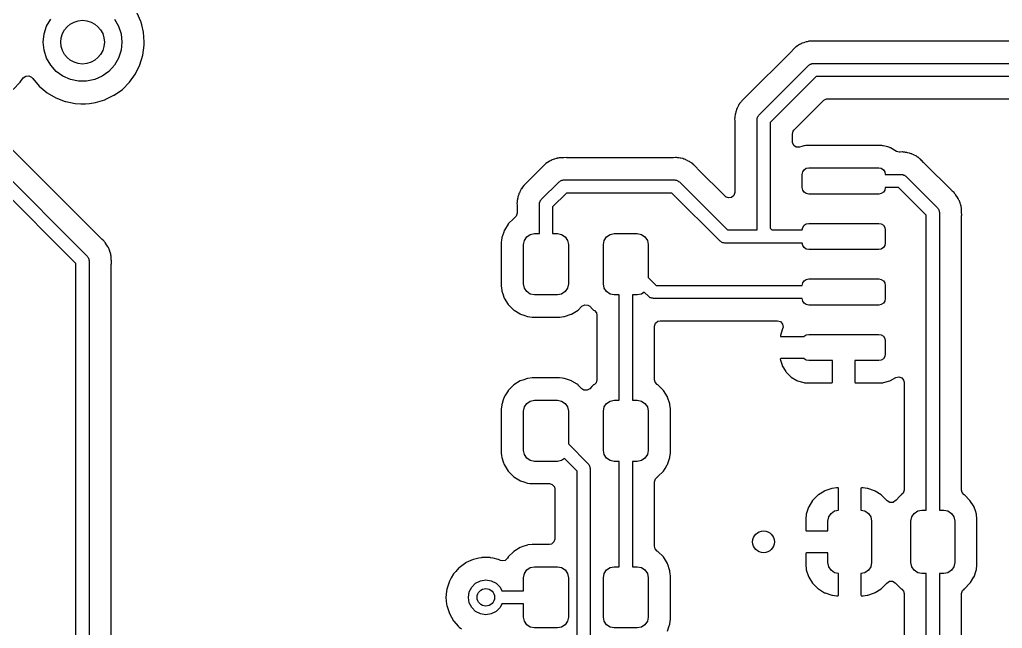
# Model space of a CAD drawing. Extents: x 41 to 172, y -227 to -42.
# Drawn here: x 107.07 to 129.54, y -70.56 to -56.64 of the extents above; entities that cross this region are included whole.
import ezdxf

# ---------------------------------------------------------------- set-up
doc = ezdxf.new("R2010")
doc.units = 0
doc.layers.add('BLACK', color=7, linetype='CONTINUOUS')

msp = doc.modelspace()

# ---------------------------------------------------------------- linework, layer by layer
at = {"layer": 'BLACK', "linetype": 'CONTINUOUS'}
for p, q in [((107.683, -56.7839), (107.777, -56.621)), ((109.233, -56.621), (109.327, -56.7839)), ((109.836, -56.679), (109.753, -56.4869)), ((107.625, -56.9629), (107.683, -56.7839)), ((109.327, -56.7839), (109.385, -56.9629)), ((109.843, -56.6945), (109.836, -56.679)), ((109.844, -56.6995), (109.843, -56.6945)), ((109.859, -56.7578), (109.844, -56.6995)), ((109.844, -56.6995), (109.844, -56.6995)), ((109.899, -56.9192), (109.859, -56.7578)), ((107.605, -57.15), (107.625, -56.9629)), ((109.385, -56.9629), (109.405, -57.15)), ((109.9, -56.9243), (109.899, -56.9192)), ((109.909, -57.0306), (109.9, -56.9243)), ((109.9, -56.9243), (109.9, -56.9243)), ((109.918, -57.15), (109.909, -57.0306)), ((107.625, -57.3371), (107.605, -57.15)), ((109.405, -57.15), (109.385, -57.3371)), ((109.886, -57.4487), (109.917, -57.219)), ((109.917, -57.208), (109.918, -57.1534)), ((109.917, -57.219), (109.917, -57.208)), ((109.918, -57.1534), (109.918, -57.15)), ((109.918, -57.1534), (109.918, -57.1534)), ((124.768, -57.3012), (124.738, -57.3368)), ((124.785, -57.2886), (124.768, -57.3012)), ((124.8, -57.2757), (124.785, -57.2886)), ((124.815, -57.2605), (124.8, -57.2757)), ((124.822, -57.2565), (124.815, -57.2605)), ((124.855, -57.237), (124.822, -57.2565)), ((124.822, -57.2565), (124.822, -57.2565)), ((124.865, -57.2305), (124.855, -57.237)), ((124.879, -57.2205), (124.865, -57.2305)), ((124.902, -57.2034), (124.879, -57.2205)), ((124.922, -57.1955), (124.902, -57.2034)), ((124.94, -57.1868), (124.922, -57.1955)), ((124.958, -57.1759), (124.94, -57.1868)), ((125.003, -57.163), (124.958, -57.1759)), ((125.014, -57.1591), (125.003, -57.163)), ((125.05, -57.145), (125.014, -57.1591)), ((125.057, -57.1421), (125.05, -57.145)), ((125.05, -57.145), (125.05, -57.145)), ((125.065, -57.1411), (125.057, -57.1421)), ((125.071, -57.1403), (125.065, -57.1411)), ((125.065, -57.1411), (125.065, -57.1411)), ((125.078, -57.1394), (125.071, -57.1403)), ((125.098, -57.1354), (125.078, -57.1394)), ((125.118, -57.1294), (125.098, -57.1354)), ((125.164, -57.128), (125.118, -57.1294)), ((125.176, -57.1271), (125.164, -57.128)), ((125.181, -57.1265), (125.176, -57.1271)), ((125.21, -57.1265), (125.181, -57.1265)), ((125.214, -57.1264), (125.21, -57.1265)), ((125.229, -57.1259), (125.214, -57.1264)), ((125.284, -57.1242), (125.229, -57.1259)), ((125.292, -57.1259), (125.284, -57.1242)), ((125.304, -57.1265), (125.292, -57.1259)), ((125.292, -57.1259), (125.292, -57.1259)), ((147.645, -57.1265), (125.304, -57.1265)), ((107.683, -57.5161), (107.625, -57.3371)), ((107.777, -57.679), (107.683, -57.5161)), ((109.327, -57.5161), (109.233, -57.679)), ((109.385, -57.3371), (109.327, -57.5161)), ((109.819, -57.6703), (109.886, -57.4487)), ((124.73, -57.3455), (123.671, -58.4043)), ((124.738, -57.3368), (124.73, -57.3455)), ((107.903, -57.8188), (107.777, -57.679)), ((109.233, -57.679), (109.107, -57.8188)), ((109.716, -57.8779), (109.819, -57.6703)), ((123.973, -58.8219), (125.116, -57.6789)), ((125.116, -57.6789), (125.133, -57.6691)), ((125.133, -57.6691), (125.147, -57.6551)), ((125.147, -57.6551), (125.166, -57.65)), ((125.166, -57.65), (125.183, -57.6401)), ((125.183, -57.6401), (125.203, -57.6401)), ((125.203, -57.6401), (125.222, -57.635)), ((125.222, -57.635), (147.828, -57.635)), ((104.405, -57.8379), (108.611, -62.0439)), ((107.081, -58.066), (107.15, -57.9699)), ((107.15, -57.9699), (107.206, -57.9262)), ((107.206, -57.9262), (107.277, -57.9198)), ((107.277, -57.9198), (107.34, -57.9526)), ((107.34, -57.9526), (107.36, -57.9776)), ((107.36, -57.9776), (107.362, -57.9803)), ((108.055, -57.9294), (107.903, -57.8188)), ((108.227, -58.006), (108.055, -57.9294)), ((108.955, -57.9294), (108.783, -58.006)), ((109.107, -57.8188), (108.955, -57.9294)), ((109.581, -58.066), (109.716, -57.8779)), ((125.284, -57.935), (124.229, -58.9901)), ((147.766, -57.935), (125.284, -57.935)), ((108.355, -62.2121), (104.193, -58.05)), ((106.917, -58.2295), (107.081, -58.066)), ((107.362, -57.9803), (107.362, -57.9803)), ((107.362, -57.9803), (107.365, -57.9847)), ((107.365, -57.9847), (107.516, -58.1598)), ((107.516, -58.1598), (107.694, -58.3077)), ((108.411, -58.0451), (108.227, -58.006)), ((108.599, -58.0451), (108.411, -58.0451)), ((108.783, -58.006), (108.599, -58.0451)), ((109.417, -58.2295), (109.581, -58.066)), ((107.694, -58.3077), (107.894, -58.4246)), ((107.894, -58.4246), (108.111, -58.5072)), ((109.025, -58.4636), (109.224, -58.3663)), ((109.224, -58.3663), (109.229, -58.364)), ((109.224, -58.3663), (109.224, -58.3663)), ((109.229, -58.364), (109.417, -58.2295)), ((123.65, -58.4224), (123.607, -58.4683)), ((123.656, -58.4166), (123.65, -58.4224)), ((123.65, -58.4224), (123.65, -58.4224)), ((123.663, -58.4123), (123.656, -58.4166)), ((123.671, -58.4043), (123.663, -58.4123)), ((123.663, -58.4123), (123.663, -58.4123)), ((108.111, -58.5072), (108.116, -58.5082)), ((108.116, -58.5082), (108.116, -58.5082)), ((108.116, -58.5082), (108.121, -58.5092)), ((108.121, -58.5092), (108.338, -58.5534)), ((108.338, -58.5534), (108.467, -58.5581)), ((108.467, -58.5581), (108.564, -58.5617)), ((108.564, -58.5617), (108.564, -58.5617)), ((108.564, -58.5617), (108.569, -58.5619)), ((108.569, -58.5619), (108.574, -58.5612)), ((108.574, -58.5612), (108.663, -58.5498)), ((108.574, -58.5612), (108.574, -58.5612)), ((108.663, -58.5498), (108.799, -58.5324)), ((108.799, -58.5324), (108.804, -58.531)), ((108.804, -58.531), (109.016, -58.4674)), ((108.804, -58.531), (108.804, -58.531)), ((109.016, -58.4674), (109.021, -58.4659)), ((109.021, -58.4659), (109.025, -58.4636)), ((123.484, -58.6432), (123.476, -58.6586)), ((123.489, -58.6325), (123.484, -58.6432)), ((123.505, -58.5974), (123.489, -58.6325)), ((123.508, -58.5901), (123.505, -58.5974)), ((123.505, -58.5974), (123.505, -58.5974)), ((123.517, -58.5785), (123.508, -58.5901)), ((123.521, -58.5732), (123.517, -58.5785)), ((123.532, -58.5567), (123.521, -58.5732)), ((123.538, -58.5448), (123.532, -58.5567)), ((123.542, -58.5379), (123.538, -58.5448)), ((123.538, -58.5448), (123.538, -58.5448)), ((123.574, -58.5042), (123.542, -58.5379)), ((123.581, -58.4952), (123.574, -58.5042)), ((123.584, -58.4917), (123.581, -58.4952)), ((123.605, -58.4711), (123.584, -58.4917)), ((123.607, -58.4683), (123.605, -58.4711)), ((124.774, -59.1639), (125.458, -58.4804)), ((125.458, -58.4804), (125.52, -58.4464)), ((125.52, -58.4464), (125.547, -58.4435)), ((125.547, -58.4435), (136.028, -58.4435)), ((108.944, -61.6582), (106.055, -58.7684)), ((123.42, -58.8663), (123.419, -58.886)), ((123.429, -58.8123), (123.42, -58.8448)), ((123.42, -58.8448), (123.42, -58.8663)), ((123.432, -58.8001), (123.429, -58.8123)), ((123.434, -58.7884), (123.432, -58.8001)), ((123.436, -58.7795), (123.434, -58.7884)), ((123.442, -58.7428), (123.436, -58.7795)), ((123.45, -58.7231), (123.442, -58.7428)), ((123.457, -58.7044), (123.45, -58.7231)), ((123.462, -58.6837), (123.457, -58.7044)), ((123.476, -58.6586), (123.462, -58.6837)), ((123.934, -58.8892), (123.944, -58.8721)), ((123.944, -58.8721), (123.949, -58.853)), ((123.949, -58.853), (123.963, -58.839)), ((123.963, -58.839), (123.973, -58.8219)), ((123.419, -58.886), (123.416, -58.9072)), ((123.416, -58.9072), (123.419, -58.9481)), ((123.419, -58.9481), (123.42, -58.9531)), ((123.42, -58.9531), (123.42, -58.965)), ((123.42, -58.965), (123.42, -60.59)), ((123.929, -58.928), (123.934, -58.9089)), ((123.929, -61.445), (123.929, -58.928)), ((123.934, -58.9089), (123.934, -58.8892)), ((124.229, -58.9901), (124.229, -61.4059)), ((124.737, -59.2529), (124.758, -59.1848)), ((124.737, -59.4305), (124.737, -59.2529)), ((124.758, -59.1848), (124.774, -59.1639)), ((124.739, -59.4481), (124.737, -59.4305)), ((124.768, -59.5128), (124.739, -59.4481)), ((124.828, -59.5513), (124.768, -59.5128)), ((124.899, -59.5515), (124.828, -59.5513)), ((124.956, -59.5349), (124.899, -59.5515)), ((125.003, -59.5212), (124.956, -59.5349)), ((125.009, -59.5194), (125.003, -59.5212)), ((125.003, -59.5212), (125.003, -59.5212)), ((125.016, -59.5189), (125.009, -59.5194)), ((125.044, -59.5167), (125.016, -59.5189)), ((125.016, -59.5189), (125.016, -59.5189)), ((125.046, -59.5165), (125.044, -59.5167)), ((125.044, -59.5167), (125.044, -59.5167)), ((126.78, -59.5165), (125.046, -59.5165)), ((126.782, -59.5167), (126.78, -59.5165)), ((126.81, -59.5189), (126.782, -59.5167)), ((126.782, -59.5167), (126.782, -59.5167)), ((126.817, -59.5194), (126.81, -59.5189)), ((126.81, -59.5189), (126.81, -59.5189)), ((126.917, -59.5485), (126.817, -59.5194)), ((126.969, -59.5636), (126.917, -59.5485)), ((126.977, -59.5659), (126.969, -59.5636)), ((126.969, -59.5636), (126.969, -59.5636)), ((126.983, -59.5699), (126.977, -59.5659)), ((127.117, -59.649), (126.983, -59.5699)), ((126.983, -59.5699), (126.983, -59.5699)), ((127.181, -59.6665), (127.117, -59.649)), ((127.191, -59.6665), (127.181, -59.6665)), ((127.203, -59.6659), (127.191, -59.6665)), ((127.249, -59.6616), (127.203, -59.6659)), ((127.257, -59.6628), (127.249, -59.6616)), ((127.27, -59.6649), (127.257, -59.6628)), ((127.29, -59.6665), (127.27, -59.6649)), ((127.312, -59.6665), (127.29, -59.6665)), ((127.328, -59.6708), (127.312, -59.6665)), ((127.356, -59.678), (127.328, -59.6708)), ((127.368, -59.6804), (127.356, -59.678)), ((127.414, -59.6876), (127.368, -59.6804)), ((127.433, -59.6961), (127.414, -59.6876)), ((127.452, -59.7025), (127.433, -59.6961)), ((127.473, -59.7079), (127.452, -59.7025)), ((127.48, -59.7117), (127.473, -59.7079)), ((127.513, -59.7301), (127.48, -59.7117)), ((127.48, -59.7117), (127.48, -59.7117)), ((127.524, -59.7353), (127.513, -59.7301)), ((127.559, -59.7505), (127.524, -59.7353)), ((127.566, -59.7537), (127.559, -59.7505)), ((127.559, -59.7505), (127.559, -59.7505)), ((127.573, -59.7586), (127.566, -59.7537)), ((127.583, -59.7668), (127.573, -59.7586)), ((127.6, -59.7777), (127.583, -59.7668)), ((119.053, -59.9682), (119.025, -60.0017)), ((119.07, -59.9555), (119.053, -59.9682)), ((119.085, -59.9427), (119.07, -59.9555)), ((119.1, -59.9275), (119.085, -59.9427)), ((119.14, -59.904), (119.1, -59.9275)), ((119.15, -59.8975), (119.14, -59.904)), ((119.181, -59.875), (119.15, -59.8975)), ((119.187, -59.8704), (119.181, -59.875)), ((119.181, -59.875), (119.181, -59.875)), ((119.207, -59.8625), (119.187, -59.8704)), ((119.225, -59.8538), (119.207, -59.8625)), ((119.243, -59.8429), (119.225, -59.8538)), ((119.288, -59.83), (119.243, -59.8429)), ((119.299, -59.8261), (119.288, -59.83)), ((119.335, -59.812), (119.299, -59.8261)), ((119.342, -59.8091), (119.335, -59.812)), ((119.335, -59.812), (119.335, -59.812)), ((119.35, -59.8081), (119.342, -59.8091)), ((119.356, -59.8073), (119.35, -59.8081)), ((119.35, -59.8081), (119.35, -59.8081)), ((119.363, -59.8064), (119.356, -59.8073)), ((119.383, -59.8024), (119.363, -59.8064)), ((119.403, -59.7964), (119.383, -59.8024)), ((119.449, -59.795), (119.403, -59.7964)), ((119.461, -59.7941), (119.449, -59.795)), ((119.466, -59.7935), (119.461, -59.7941)), ((119.495, -59.7935), (119.466, -59.7935)), ((119.499, -59.7934), (119.495, -59.7935)), ((119.514, -59.7929), (119.499, -59.7934)), ((119.569, -59.7912), (119.514, -59.7929)), ((119.577, -59.7929), (119.569, -59.7912)), ((119.589, -59.7935), (119.577, -59.7929)), ((119.577, -59.7929), (119.577, -59.7929)), ((122.01, -59.7935), (119.589, -59.7935)), ((122.022, -59.7929), (122.01, -59.7935)), ((122.068, -59.7886), (122.022, -59.7929)), ((122.076, -59.7898), (122.068, -59.7886)), ((122.089, -59.7919), (122.076, -59.7898)), ((122.109, -59.7935), (122.089, -59.7919)), ((122.13, -59.7935), (122.109, -59.7935)), ((122.141, -59.7962), (122.13, -59.7935)), ((122.175, -59.805), (122.141, -59.7962)), ((122.187, -59.8074), (122.175, -59.805)), ((122.232, -59.8146), (122.187, -59.8074)), ((122.252, -59.8231), (122.232, -59.8146)), ((122.271, -59.8295), (122.252, -59.8231)), ((122.291, -59.8349), (122.271, -59.8295)), ((122.298, -59.8387), (122.291, -59.8349)), ((122.332, -59.8571), (122.298, -59.8387)), ((122.298, -59.8387), (122.298, -59.8387)), ((122.342, -59.8623), (122.332, -59.8571)), ((122.378, -59.8775), (122.342, -59.8623)), ((122.385, -59.8807), (122.378, -59.8775)), ((122.378, -59.8775), (122.378, -59.8775)), ((122.391, -59.8856), (122.385, -59.8807)), ((122.402, -59.8938), (122.391, -59.8856)), ((122.418, -59.9047), (122.402, -59.8938)), ((122.43, -59.9112), (122.418, -59.9047)), ((122.437, -59.915), (122.43, -59.9112)), ((122.468, -59.944), (122.437, -59.915)), ((122.471, -59.9466), (122.468, -59.944)), ((122.48, -59.9544), (122.471, -59.9466)), ((122.483, -59.9571), (122.48, -59.9544)), ((122.504, -59.9776), (122.483, -59.9571)), ((122.507, -59.9804), (122.504, -59.9776)), ((122.558, -60.0289), (122.507, -59.9804)), ((127.612, -59.7842), (127.6, -59.7777)), ((127.619, -59.788), (127.612, -59.7842)), ((127.639, -59.8074), (127.619, -59.788)), ((127.652, -59.8196), (127.639, -59.8074)), ((127.661, -59.8274), (127.652, -59.8196)), ((127.665, -59.8301), (127.661, -59.8274)), ((127.685, -59.8506), (127.665, -59.8301)), ((127.688, -59.8534), (127.685, -59.8506)), ((127.74, -59.9019), (127.688, -59.8534)), ((127.744, -59.9086), (127.74, -59.9019)), ((127.752, -59.9174), (127.744, -59.9086)), ((127.744, -59.9086), (127.744, -59.9086)), ((128.389, -60.5548), (127.752, -59.9174)), ((119.015, -60.0125), (118.695, -60.3328)), ((119.023, -60.0038), (119.015, -60.0125)), ((119.025, -60.0017), (119.023, -60.0038)), ((122.563, -60.0356), (122.558, -60.0289)), ((122.571, -60.0444), (122.563, -60.0356)), ((122.563, -60.0356), (122.563, -60.0356)), ((123.205, -60.6791), (122.571, -60.0444)), ((124.963, -60.175), (124.974, -60.1176)), ((124.963, -60.475), (124.963, -60.175)), ((124.974, -60.1176), (125.007, -60.0689)), ((125.007, -60.0689), (125.056, -60.0364)), ((125.056, -60.0364), (125.113, -60.025)), ((125.113, -60.025), (126.713, -60.025)), ((126.713, -60.025), (126.77, -60.0364)), ((126.77, -60.0364), (126.819, -60.0689)), ((126.819, -60.0689), (126.852, -60.1176)), ((126.852, -60.1176), (126.863, -60.175)), ((126.863, -60.175), (127.228, -60.175)), ((127.228, -60.175), (127.247, -60.1801)), ((127.247, -60.1801), (127.267, -60.1801)), ((127.267, -60.1801), (127.284, -60.19)), ((127.284, -60.19), (127.303, -60.1951)), ((127.303, -60.1951), (127.317, -60.2091)), ((127.317, -60.2091), (127.334, -60.2189)), ((127.334, -60.2189), (128.056, -60.9405)), ((118.597, -60.4327), (118.566, -60.4664)), ((118.605, -60.4237), (118.597, -60.4327)), ((118.608, -60.4202), (118.605, -60.4237)), ((118.628, -60.3996), (118.608, -60.4202)), ((118.631, -60.3968), (118.628, -60.3996)), ((118.674, -60.3509), (118.631, -60.3968)), ((118.679, -60.3451), (118.674, -60.3509)), ((118.686, -60.3408), (118.679, -60.3451)), ((118.695, -60.3328), (118.686, -60.3408)), ((118.996, -60.7504), (119.401, -60.3459)), ((119.401, -60.3459), (119.418, -60.3361)), ((119.418, -60.3361), (119.432, -60.3221)), ((119.432, -60.3221), (119.451, -60.317)), ((119.451, -60.317), (119.468, -60.3071)), ((119.468, -60.3071), (119.488, -60.3071)), ((119.488, -60.3071), (119.507, -60.302)), ((119.507, -60.302), (122.047, -60.302)), ((122.047, -60.302), (122.066, -60.3071)), ((122.066, -60.3071), (122.086, -60.3071)), ((122.086, -60.3071), (122.103, -60.317)), ((122.103, -60.317), (122.122, -60.3221)), ((122.122, -60.3221), (122.136, -60.3361)), ((122.136, -60.3361), (122.153, -60.3459)), ((122.153, -60.3459), (123.252, -61.445)), ((118.465, -60.6713), (118.462, -60.6895)), ((118.474, -60.6516), (118.465, -60.6713)), ((118.48, -60.6329), (118.474, -60.6516)), ((118.485, -60.6122), (118.48, -60.6329)), ((118.494, -60.5969), (118.485, -60.6122)), ((118.508, -60.5717), (118.494, -60.5969)), ((118.513, -60.561), (118.508, -60.5717)), ((118.528, -60.5259), (118.513, -60.561)), ((118.531, -60.5186), (118.528, -60.5259)), ((118.528, -60.5259), (118.528, -60.5259)), ((118.539, -60.5089), (118.531, -60.5186)), ((118.544, -60.5017), (118.539, -60.5089)), ((118.555, -60.4852), (118.544, -60.5017)), ((118.562, -60.4733), (118.555, -60.4852)), ((118.566, -60.4664), (118.562, -60.4733)), ((118.562, -60.4733), (118.562, -60.4733)), ((119.569, -60.602), (119.252, -60.9186)), ((121.985, -60.602), (119.569, -60.602)), ((123.084, -61.7011), (121.985, -60.602)), ((123.4, -60.6582), (123.347, -60.7047)), ((123.42, -60.59), (123.4, -60.6582)), ((124.974, -60.5324), (124.963, -60.475)), ((125.007, -60.5811), (124.974, -60.5324)), ((125.056, -60.6136), (125.007, -60.5811)), ((125.113, -60.625), (125.056, -60.6136)), ((126.713, -60.625), (125.113, -60.625)), ((126.77, -60.6136), (126.713, -60.625)), ((126.819, -60.5811), (126.77, -60.6136)), ((126.852, -60.5324), (126.819, -60.5811)), ((126.863, -60.475), (126.852, -60.5324)), ((127.166, -60.475), (126.863, -60.475)), ((127.8, -61.1087), (127.166, -60.475)), ((128.398, -60.5628), (128.389, -60.5548)), ((128.434, -60.5922), (128.398, -60.5628)), ((128.445, -60.6081), (128.434, -60.5922)), ((128.446, -60.6096), (128.445, -60.6081)), ((128.459, -60.6246), (128.446, -60.6096)), ((128.474, -60.6398), (128.459, -60.6246)), ((128.478, -60.6466), (128.474, -60.6398)), ((128.498, -60.6795), (128.478, -60.6466)), ((128.478, -60.6466), (128.478, -60.6466)), ((118.442, -60.8145), (118.439, -60.8357)), ((118.439, -60.8357), (118.443, -60.8776)), ((118.444, -60.7948), (118.442, -60.8145)), ((118.443, -60.8776), (118.443, -60.8816)), ((118.443, -60.8816), (118.444, -60.8935)), ((118.451, -60.7472), (118.444, -60.7733)), ((118.444, -60.7733), (118.444, -60.7948)), ((118.444, -60.8935), (118.444, -61.0628)), ((118.455, -60.7286), (118.451, -60.7472)), ((118.458, -60.7169), (118.455, -60.7286)), ((118.462, -60.6895), (118.458, -60.7169)), ((118.953, -60.8565), (118.958, -60.8374)), ((118.953, -61.53), (118.953, -60.8565)), ((118.958, -60.8177), (118.967, -60.8006)), ((118.958, -60.8374), (118.958, -60.8177)), ((118.967, -60.8006), (118.973, -60.7815)), ((118.973, -60.7815), (118.987, -60.7675)), ((118.987, -60.7675), (118.996, -60.7504)), ((123.212, -60.6853), (123.205, -60.6791)), ((123.277, -60.7148), (123.212, -60.6853)), ((123.347, -60.7047), (123.277, -60.7148)), ((128.504, -60.6894), (128.498, -60.6795)), ((128.532, -60.7268), (128.504, -60.6894)), ((128.54, -60.7468), (128.532, -60.7268)), ((128.548, -60.7645), (128.54, -60.7468)), ((128.559, -60.783), (128.548, -60.7645)), ((128.561, -60.7906), (128.559, -60.783)), ((128.572, -60.8273), (128.561, -60.7906)), ((128.561, -60.7906), (128.561, -60.7906)), ((128.576, -60.8386), (128.572, -60.8273)), ((128.589, -60.8721), (128.576, -60.8386)), ((128.593, -60.8815), (128.589, -60.8721)), ((128.595, -60.8993), (128.593, -60.8815)), ((128.596, -60.9028), (128.595, -60.8993)), ((118.444, -61.0628), (118.424, -61.131)), ((119.252, -60.9186), (119.252, -61.53)), ((127.8, -67.855), (127.8, -61.1087)), ((128.056, -60.9405), (128.066, -60.9576)), ((128.066, -60.9576), (128.08, -60.9716)), ((128.08, -60.9716), (128.085, -60.9907)), ((128.085, -60.9907), (128.095, -61.0078)), ((128.095, -61.0078), (128.095, -61.0275)), ((128.095, -61.0275), (128.1, -61.0466)), ((128.1, -61.0466), (128.1, -67.855)), ((128.6, -60.9221), (128.596, -60.9028)), ((128.606, -60.9427), (128.6, -60.9221)), ((128.607, -60.9756), (128.606, -60.9427)), ((128.607, -60.9889), (128.607, -60.9756)), ((128.608, -61.0008), (128.607, -60.9889)), ((128.608, -61.0051), (128.608, -61.0008)), ((128.608, -61.0342), (128.608, -61.0051)), ((128.609, -61.0382), (128.608, -61.0342)), ((128.608, -61.1286), (128.609, -61.1168)), ((128.611, -61.109), (128.609, -61.0382)), ((128.609, -61.1168), (128.611, -61.109)), ((118.237, -61.3129), (118.153, -61.4487)), ((118.241, -61.3067), (118.237, -61.3129)), ((118.237, -61.3129), (118.237, -61.3129)), ((118.366, -61.1815), (118.241, -61.3067)), ((118.372, -61.1777), (118.366, -61.1815)), ((118.384, -61.17), (118.372, -61.1777)), ((118.372, -61.1777), (118.372, -61.1777)), ((118.424, -61.131), (118.384, -61.17)), ((124.974, -61.3876), (125.007, -61.3389)), ((125.007, -61.3389), (125.056, -61.3064)), ((125.056, -61.3064), (125.113, -61.295)), ((125.113, -61.295), (126.713, -61.295)), ((126.713, -61.295), (126.77, -61.3064)), ((126.77, -61.3064), (126.819, -61.3389)), ((126.819, -61.3389), (126.852, -61.3876)), ((128.608, -67.3954), (128.608, -61.1286)), ((118.136, -61.4929), (118.095, -61.6173)), ((118.148, -61.4573), (118.136, -61.4929)), ((118.153, -61.4487), (118.148, -61.4573)), ((118.663, -61.6032), (118.744, -61.549)), ((118.744, -61.549), (118.84, -61.53)), ((118.84, -61.53), (118.953, -61.53)), ((119.252, -61.53), (119.365, -61.53)), ((119.365, -61.53), (119.461, -61.549)), ((119.461, -61.549), (119.542, -61.6032)), ((120.488, -61.6032), (120.569, -61.549)), ((120.569, -61.549), (120.665, -61.53)), ((120.665, -61.53), (121.19, -61.53)), ((121.19, -61.53), (121.286, -61.549)), ((121.286, -61.549), (121.367, -61.6032)), ((123.252, -61.445), (123.929, -61.445)), ((124.229, -61.4059), (124.268, -61.445)), ((124.268, -61.445), (124.963, -61.445)), ((124.963, -61.445), (124.974, -61.3876)), ((126.852, -61.3876), (126.863, -61.445)), ((126.863, -61.445), (126.863, -61.745)), ((108.953, -61.6662), (108.944, -61.6582)), ((108.989, -61.6956), (108.953, -61.6662)), ((109.001, -61.7127), (108.989, -61.6956)), ((109.001, -61.713), (109.001, -61.7127)), ((109.014, -61.728), (109.001, -61.713)), ((109.029, -61.7432), (109.014, -61.728)), ((109.033, -61.75), (109.029, -61.7432)), ((109.053, -61.783), (109.033, -61.75)), ((109.033, -61.75), (109.033, -61.75)), ((109.059, -61.7929), (109.053, -61.783)), ((109.087, -61.8302), (109.059, -61.7929)), ((118.088, -61.6701), (118.081, -61.7296)), ((118.081, -61.7296), (118.081, -62.7304)), ((118.092, -61.632), (118.088, -61.6701)), ((118.095, -61.6173), (118.092, -61.6251)), ((118.092, -61.6251), (118.092, -61.632)), ((118.092, -61.632), (118.092, -61.632)), ((118.59, -61.78), (118.609, -61.6843)), ((118.59, -62.68), (118.59, -61.78)), ((118.609, -61.6843), (118.663, -61.6032)), ((119.542, -61.6032), (119.596, -61.6843)), ((119.596, -61.6843), (119.615, -61.78)), ((119.615, -61.78), (119.615, -62.68)), ((120.415, -61.78), (120.434, -61.6843)), ((120.415, -62.68), (120.415, -61.78)), ((120.434, -61.6843), (120.488, -61.6032)), ((121.367, -61.6032), (121.421, -61.6843)), ((121.421, -61.6843), (121.44, -61.78)), ((121.44, -61.78), (121.44, -62.5304)), ((123.101, -61.7109), (123.084, -61.7011)), ((123.115, -61.7249), (123.101, -61.7109)), ((123.134, -61.73), (123.115, -61.7249)), ((123.151, -61.7399), (123.134, -61.73)), ((123.171, -61.7399), (123.151, -61.7399)), ((123.19, -61.745), (123.171, -61.7399)), ((124.963, -61.745), (123.19, -61.745)), ((124.974, -61.8024), (124.963, -61.745)), ((126.863, -61.745), (126.852, -61.8024)), ((109.095, -61.8502), (109.087, -61.8302)), ((109.103, -61.8679), (109.095, -61.8502)), ((109.114, -61.8864), (109.103, -61.8679)), ((109.127, -61.9308), (109.114, -61.8864)), ((109.131, -61.942), (109.127, -61.9308)), ((109.145, -61.9776), (109.131, -61.942)), ((109.148, -61.9849), (109.145, -61.9776)), ((109.145, -61.9776), (109.145, -61.9776)), ((109.149, -61.9928), (109.148, -61.9849)), ((109.151, -62.0062), (109.149, -61.9928)), ((109.149, -61.9928), (109.149, -61.9928)), ((109.155, -62.0256), (109.151, -62.0062)), ((125.007, -61.8511), (124.974, -61.8024)), ((125.056, -61.8836), (125.007, -61.8511)), ((125.113, -61.895), (125.056, -61.8836)), ((126.713, -61.895), (125.113, -61.895)), ((126.77, -61.8836), (126.713, -61.895)), ((126.819, -61.8511), (126.77, -61.8836)), ((126.852, -61.8024), (126.819, -61.8511)), ((108.355, -107.067), (108.355, -62.2121)), ((108.611, -62.0439), (108.621, -62.061)), ((108.621, -62.061), (108.635, -62.075)), ((108.635, -62.075), (108.64, -62.0941)), ((108.64, -62.0941), (108.65, -62.1112)), ((108.65, -62.1112), (108.65, -62.1309)), ((108.65, -62.1309), (108.655, -62.15)), ((108.655, -62.15), (108.655, -107.067)), ((109.161, -62.0462), (109.155, -62.0256)), ((109.162, -62.0899), (109.161, -62.0462)), ((109.162, -62.0923), (109.162, -62.0899)), ((109.163, -62.1042), (109.162, -62.0923)), ((109.163, -62.1046), (109.163, -62.1042)), ((109.163, -62.1086), (109.163, -62.1046)), ((109.163, -62.1377), (109.163, -62.1086)), ((109.164, -62.1416), (109.163, -62.1377)), ((109.163, -62.2321), (109.164, -62.2202)), ((109.163, -98.8904), (109.163, -62.2321)), ((109.165, -62.1778), (109.164, -62.1416)), ((109.164, -62.2202), (109.166, -62.2125)), ((109.166, -62.2125), (109.165, -62.1778)), ((118.609, -62.7757), (118.59, -62.68)), ((119.615, -62.68), (119.596, -62.7757)), ((120.434, -62.7757), (120.415, -62.68)), ((121.44, -62.5304), (121.625, -62.715)), ((124.963, -62.715), (124.974, -62.6576)), ((124.974, -62.6576), (125.007, -62.6089)), ((125.007, -62.6089), (125.056, -62.5764)), ((125.056, -62.5764), (125.113, -62.565)), ((125.113, -62.565), (126.713, -62.565)), ((126.713, -62.565), (126.77, -62.5764)), ((126.77, -62.5764), (126.819, -62.6089)), ((126.819, -62.6089), (126.852, -62.6576)), ((126.852, -62.6576), (126.863, -62.715)), ((118.081, -62.7304), (118.082, -62.7336)), ((118.082, -62.7336), (118.082, -62.7336)), ((118.082, -62.7336), (118.086, -62.7691)), ((118.086, -62.7691), (118.092, -62.8362)), ((118.092, -62.8362), (118.095, -62.8427)), ((118.095, -62.8427), (118.095, -62.8427)), ((118.095, -62.8427), (118.115, -62.9036)), ((118.115, -62.9036), (118.148, -63.0039)), ((118.663, -62.8568), (118.609, -62.7757)), ((118.744, -62.911), (118.663, -62.8568)), ((118.84, -62.93), (118.744, -62.911)), ((119.461, -62.911), (119.365, -62.93)), ((119.542, -62.8568), (119.461, -62.911)), ((119.596, -62.7757), (119.542, -62.8568)), ((120.488, -62.8568), (120.434, -62.7757)), ((120.569, -62.911), (120.488, -62.8568)), ((120.665, -62.93), (120.569, -62.911)), ((121.286, -62.911), (121.19, -62.93)), ((121.352, -62.8666), (121.286, -62.911)), ((121.456, -62.9711), (121.352, -62.8666)), ((121.625, -62.715), (124.963, -62.715)), ((126.863, -62.715), (126.863, -63.015)), ((118.148, -63.0039), (118.242, -63.1543)), ((119.365, -62.93), (118.84, -62.93)), ((120.777, -62.93), (120.665, -62.93)), ((120.777, -65.34), (120.777, -62.93)), ((121.19, -62.93), (121.078, -62.93)), ((121.078, -62.93), (121.078, -65.34)), ((121.474, -62.9809), (121.456, -62.9711)), ((121.487, -62.9949), (121.474, -62.9809)), ((121.507, -63), (121.487, -62.9949)), ((121.524, -63.0099), (121.507, -63)), ((121.543, -63.0099), (121.524, -63.0099)), ((121.562, -63.015), (121.543, -63.0099)), ((124.963, -63.015), (121.562, -63.015)), ((124.974, -63.0724), (124.963, -63.015)), ((125.007, -63.1211), (124.974, -63.0724)), ((125.056, -63.1536), (125.007, -63.1211)), ((126.819, -63.1211), (126.77, -63.1536)), ((126.852, -63.0724), (126.819, -63.1211)), ((126.863, -63.015), (126.852, -63.0724)), ((118.242, -63.1543), (118.367, -63.2793)), ((118.367, -63.2793), (118.373, -63.2831)), ((118.373, -63.2831), (118.373, -63.2831)), ((118.373, -63.2831), (118.51, -63.3678)), ((118.51, -63.3678), (118.517, -63.3721)), ((118.517, -63.3721), (118.593, -63.3973)), ((119.676, -63.3759), (119.689, -63.3715)), ((119.689, -63.3715), (119.839, -63.2785)), ((119.839, -63.2785), (119.926, -63.1919)), ((119.926, -63.1919), (119.988, -63.1578)), ((119.988, -63.1578), (120.059, -63.1628)), ((120.059, -63.1628), (120.104, -63.1917)), ((120.104, -63.1917), (120.168, -63.2556)), ((120.168, -63.2556), (120.192, -63.2793)), ((120.192, -63.2793), (120.209, -63.29)), ((120.209, -63.29), (120.257, -63.3428)), ((120.257, -63.3428), (120.269, -63.3973)), ((125.113, -63.165), (125.056, -63.1536)), ((126.713, -63.165), (125.113, -63.165)), ((126.77, -63.1536), (126.713, -63.165)), ((118.593, -63.3973), (118.679, -63.4256)), ((118.679, -63.4256), (118.679, -63.4256)), ((118.679, -63.4256), (118.685, -63.4278)), ((118.685, -63.4278), (118.692, -63.4285)), ((118.692, -63.4285), (118.692, -63.4285)), ((118.692, -63.4285), (118.735, -63.4329)), ((118.735, -63.4329), (118.79, -63.4385)), ((118.79, -63.4385), (119.415, -63.4385)), ((119.415, -63.4385), (119.419, -63.4382)), ((119.419, -63.4382), (119.514, -63.4282)), ((119.419, -63.4382), (119.419, -63.4382)), ((119.514, -63.4282), (119.521, -63.4275)), ((119.514, -63.4282), (119.514, -63.4282)), ((119.521, -63.4275), (119.528, -63.4253)), ((119.528, -63.4253), (119.676, -63.3759)), ((119.528, -63.4253), (119.528, -63.4253)), ((120.269, -63.3973), (120.269, -64.8728)), ((121.586, -63.6495), (121.606, -63.5814)), ((121.606, -63.5814), (121.66, -63.5349)), ((121.66, -63.5349), (121.712, -63.5235)), ((121.712, -63.5235), (124.401, -63.5235)), ((124.401, -63.5235), (124.469, -63.5435)), ((124.469, -63.5435), (124.515, -63.5972)), ((121.586, -64.8727), (121.586, -63.6495)), ((124.502, -63.7292), (124.463, -63.8636)), ((124.508, -63.7148), (124.502, -63.7292)), ((124.509, -63.7136), (124.508, -63.7148)), ((124.51, -63.7114), (124.509, -63.7136)), ((124.512, -63.7075), (124.51, -63.7114)), ((124.525, -63.6674), (124.511, -63.7074)), ((124.511, -63.7074), (124.512, -63.7075)), ((124.515, -63.5972), (124.525, -63.6674)), ((124.463, -63.8636), (124.463, -63.8777)), ((124.463, -63.8777), (124.47, -63.881)), ((124.47, -63.881), (125.006, -63.881)), ((125.006, -63.881), (125.007, -63.8789)), ((125.007, -63.8789), (125.056, -63.8464)), ((125.056, -63.8464), (125.113, -63.835)), ((125.113, -63.835), (126.713, -63.835)), ((126.713, -63.835), (126.77, -63.8464)), ((126.77, -63.8464), (126.819, -63.8789)), ((126.819, -63.8789), (126.852, -63.9276)), ((126.852, -63.9276), (126.863, -63.985)), ((126.863, -63.985), (126.863, -64.285)), ((124.463, -64.393), (124.461, -64.4009)), ((124.461, -64.4009), (124.502, -64.5408)), ((124.476, -64.389), (124.463, -64.393)), ((125.006, -64.389), (124.476, -64.389)), ((125.007, -64.3911), (125.006, -64.389)), ((125.056, -64.4236), (125.007, -64.3911)), ((125.113, -64.435), (125.056, -64.4236)), ((125.659, -64.435), (125.113, -64.435)), ((125.659, -64.9295), (125.659, -64.435)), ((126.713, -64.435), (126.167, -64.435)), ((126.167, -64.435), (126.167, -64.9249)), ((126.77, -64.4236), (126.713, -64.435)), ((126.819, -64.3911), (126.77, -64.4236)), ((126.852, -64.3424), (126.819, -64.3911)), ((126.863, -64.285), (126.852, -64.3424)), ((124.502, -64.5408), (124.508, -64.5552)), ((124.508, -64.5552), (124.585, -64.6847)), ((124.585, -64.6847), (124.595, -64.6971)), ((124.595, -64.6971), (124.701, -64.8034)), ((118.516, -64.8984), (118.366, -64.9915)), ((118.571, -64.8802), (118.516, -64.8984)), ((118.677, -64.8447), (118.571, -64.8802)), ((118.684, -64.8425), (118.677, -64.8447)), ((118.677, -64.8447), (118.677, -64.8447)), ((118.691, -64.8418), (118.684, -64.8425)), ((118.786, -64.8318), (118.691, -64.8418)), ((118.691, -64.8418), (118.691, -64.8418)), ((118.79, -64.8315), (118.786, -64.8318)), ((118.786, -64.8318), (118.786, -64.8318)), ((119.415, -64.8315), (118.79, -64.8315)), ((119.47, -64.8371), (119.415, -64.8315)), ((119.513, -64.8415), (119.47, -64.8371)), ((119.52, -64.8422), (119.513, -64.8415)), ((119.513, -64.8415), (119.513, -64.8415)), ((119.526, -64.8444), (119.52, -64.8422)), ((119.527, -64.8447), (119.526, -64.8444)), ((119.526, -64.8444), (119.526, -64.8444)), ((119.688, -64.8979), (119.527, -64.8447)), ((119.694, -64.9017), (119.688, -64.8979)), ((119.813, -64.9753), (119.694, -64.9017)), ((119.694, -64.9017), (119.694, -64.9017)), ((120.249, -64.941), (120.209, -64.98)), ((120.269, -64.8728), (120.249, -64.941)), ((121.598, -64.9272), (121.586, -64.8727)), ((121.646, -64.98), (121.598, -64.9272)), ((124.701, -64.8034), (124.713, -64.8131)), ((124.713, -64.8131), (124.843, -64.8896)), ((124.843, -64.8896), (124.857, -64.8959)), ((124.857, -64.8959), (125.003, -64.9383)), ((125.003, -64.9383), (125.016, -64.9406)), ((125.016, -64.9406), (125.044, -64.9428)), ((125.044, -64.9428), (125.049, -64.943)), ((125.049, -64.943), (125.641, -64.943)), ((125.641, -64.943), (125.656, -64.9385)), ((125.656, -64.9385), (125.657, -64.9371)), ((125.657, -64.9371), (125.659, -64.9295)), ((126.167, -64.9249), (126.171, -64.9401)), ((126.171, -64.9401), (126.173, -64.9413)), ((126.173, -64.9413), (126.181, -64.943)), ((126.181, -64.943), (126.777, -64.943)), ((126.777, -64.943), (126.782, -64.9428)), ((126.782, -64.9428), (126.81, -64.9406)), ((126.81, -64.9406), (126.823, -64.9383)), ((126.823, -64.9383), (126.969, -64.8959)), ((126.969, -64.8959), (126.983, -64.8896)), ((126.983, -64.8896), (127.101, -64.8198)), ((127.101, -64.8198), (127.17, -64.8023)), ((127.17, -64.8023), (127.238, -64.8248)), ((127.238, -64.8248), (127.282, -64.8802)), ((127.282, -64.8802), (127.291, -64.9282)), ((127.291, -64.9282), (127.291, -67.3956)), ((118.237, -65.1229), (118.163, -65.2431)), ((118.241, -65.1167), (118.237, -65.1229)), ((118.237, -65.1229), (118.237, -65.1229)), ((118.366, -64.9915), (118.241, -65.1167)), ((119.838, -64.9907), (119.813, -64.9753)), ((119.843, -64.9959), (119.838, -64.9907)), ((119.926, -65.0783), (119.843, -64.9959)), ((119.971, -65.1072), (119.926, -65.0783)), ((120.042, -65.1122), (119.971, -65.1072)), ((120.104, -65.0781), (120.042, -65.1122)), ((120.155, -65.0268), (120.104, -65.0781)), ((120.191, -64.9915), (120.155, -65.0268)), ((120.197, -64.9877), (120.191, -64.9915)), ((120.209, -64.98), (120.197, -64.9877)), ((120.197, -64.9877), (120.197, -64.9877)), ((121.663, -64.9907), (121.646, -64.98)), ((121.788, -65.1157), (121.663, -64.9907)), ((121.882, -65.2661), (121.788, -65.1157)), ((118.126, -65.3322), (118.1, -65.4129)), ((118.148, -65.2673), (118.126, -65.3322)), ((118.163, -65.2431), (118.148, -65.2673)), ((118.663, -65.4132), (118.744, -65.359)), ((118.744, -65.359), (118.84, -65.34)), ((118.84, -65.34), (119.365, -65.34)), ((119.365, -65.34), (119.461, -65.359)), ((119.461, -65.359), (119.542, -65.4132)), ((120.488, -65.4132), (120.569, -65.359)), ((120.569, -65.359), (120.665, -65.34)), ((120.665, -65.34), (120.777, -65.34)), ((121.078, -65.34), (121.19, -65.34)), ((121.19, -65.34), (121.286, -65.359)), ((121.286, -65.359), (121.367, -65.4132)), ((121.884, -65.273), (121.882, -65.2661)), ((121.933, -65.4213), (121.884, -65.273)), ((118.09, -65.4531), (118.081, -65.5396)), ((118.081, -65.5396), (118.081, -66.5404)), ((118.092, -65.442), (118.09, -65.4531)), ((118.1, -65.4129), (118.092, -65.4351)), ((118.092, -65.4351), (118.092, -65.442)), ((118.092, -65.442), (118.092, -65.442)), ((118.59, -65.59), (118.609, -65.4943)), ((118.59, -66.49), (118.59, -65.59)), ((118.609, -65.4943), (118.663, -65.4132)), ((119.542, -65.4132), (119.596, -65.4943)), ((119.596, -65.4943), (119.615, -65.59)), ((119.615, -65.59), (119.615, -66.3404)), ((120.415, -65.59), (120.434, -65.4943)), ((120.415, -66.49), (120.415, -65.59)), ((120.434, -65.4943), (120.488, -65.4132)), ((121.367, -65.4132), (121.421, -65.4943)), ((121.421, -65.4943), (121.44, -65.59)), ((121.44, -65.59), (121.44, -66.49)), ((121.938, -65.4338), (121.933, -65.4213)), ((121.938, -65.4407), (121.938, -65.4338)), ((121.948, -65.5363), (121.938, -65.4407)), ((121.938, -65.4407), (121.938, -65.4407)), ((121.948, -65.5396), (121.948, -65.5363)), ((121.948, -66.5404), (121.948, -65.5396)), ((118.609, -66.5857), (118.59, -66.49)), ((119.615, -66.3404), (120.071, -66.796)), ((120.434, -66.5857), (120.415, -66.49)), ((121.44, -66.49), (121.421, -66.5857)), ((118.081, -66.5404), (118.082, -66.5436)), ((118.082, -66.5436), (118.082, -66.5436)), ((118.082, -66.5436), (118.089, -66.614)), ((118.089, -66.614), (118.092, -66.6462)), ((118.092, -66.6462), (118.095, -66.6527)), ((118.095, -66.6527), (118.095, -66.6527)), ((118.095, -66.6527), (118.127, -66.7497)), ((118.663, -66.6668), (118.609, -66.5857)), ((118.744, -66.721), (118.663, -66.6668)), ((118.84, -66.74), (118.744, -66.721)), ((119.365, -66.74), (118.84, -66.74)), ((119.461, -66.721), (119.365, -66.74)), ((119.527, -66.6766), (119.461, -66.721)), ((119.815, -66.9642), (119.527, -66.6766)), ((120.488, -66.6668), (120.434, -66.5857)), ((120.569, -66.721), (120.488, -66.6668)), ((120.665, -66.74), (120.569, -66.721)), ((120.777, -66.74), (120.665, -66.74)), ((120.777, -69.15), (120.777, -66.74)), ((121.19, -66.74), (121.078, -66.74)), ((121.078, -66.74), (121.078, -69.15)), ((121.286, -66.721), (121.19, -66.74)), ((121.367, -66.6668), (121.286, -66.721)), ((121.421, -66.5857), (121.367, -66.6668)), ((121.882, -66.8127), (121.921, -66.6959)), ((121.921, -66.6959), (121.936, -66.6514)), ((121.936, -66.6514), (121.938, -66.6449)), ((121.936, -66.6514), (121.936, -66.6514)), ((121.938, -66.6449), (121.948, -66.5404)), ((118.127, -66.7497), (118.148, -66.8139)), ((118.148, -66.8139), (118.242, -66.9643)), ((118.242, -66.9643), (118.367, -67.0893)), ((119.815, -74.6643), (119.815, -66.9642)), ((120.071, -66.796), (120.08, -66.8131)), ((120.08, -66.8131), (120.094, -66.827)), ((120.094, -66.827), (120.1, -66.8461)), ((120.1, -66.8461), (120.109, -66.8632)), ((120.109, -66.8632), (120.109, -66.8829)), ((120.109, -66.8829), (120.115, -66.902)), ((120.115, -66.902), (120.115, -74.7265)), ((121.664, -67.0885), (121.789, -66.9633)), ((121.789, -66.9633), (121.825, -66.9048)), ((121.825, -66.9048), (121.878, -66.819)), ((121.878, -66.819), (121.882, -66.8127)), ((121.878, -66.819), (121.878, -66.819)), ((118.367, -67.0893), (118.517, -67.1821)), ((118.517, -67.1821), (118.593, -67.2072)), ((121.586, -67.2072), (121.606, -67.139)), ((121.606, -67.139), (121.646, -67.1)), ((121.646, -67.1), (121.658, -67.0923)), ((121.658, -67.0923), (121.664, -67.0885)), ((121.658, -67.0923), (121.658, -67.0923)), ((118.593, -67.2072), (118.679, -67.2356)), ((118.679, -67.2356), (118.679, -67.2356)), ((118.679, -67.2356), (118.685, -67.2378)), ((118.685, -67.2378), (118.692, -67.2385)), ((118.692, -67.2385), (118.692, -67.2385)), ((118.692, -67.2385), (118.735, -67.2429)), ((118.735, -67.2429), (118.79, -67.2485)), ((118.79, -67.2485), (119.18, -67.2485)), ((119.18, -67.2485), (119.248, -67.2685)), ((119.248, -67.2685), (119.295, -67.3222)), ((119.295, -67.3222), (119.306, -67.3745)), ((119.306, -67.3745), (119.306, -68.5155)), ((121.586, -68.6827), (121.586, -67.2072)), ((125.483, -67.4116), (125.47, -67.4178)), ((125.637, -67.3601), (125.483, -67.4116)), ((125.651, -67.3573), (125.637, -67.3601)), ((125.746, -67.3473), (125.651, -67.3573)), ((125.753, -67.347), (125.746, -67.3473)), ((125.782, -67.347), (125.753, -67.347)), ((125.79, -67.3487), (125.782, -67.347)), ((125.792, -67.3499), (125.79, -67.3487)), ((125.796, -67.3651), (125.792, -67.3499)), ((125.796, -67.8558), (125.796, -67.3651)), ((126.306, -67.3529), (126.304, -67.3605)), ((126.304, -67.3605), (126.304, -67.8558)), ((126.307, -67.3515), (126.306, -67.3529)), ((126.322, -67.347), (126.307, -67.3515)), ((126.347, -67.347), (126.322, -67.347)), ((126.354, -67.3473), (126.347, -67.347)), ((126.448, -67.357), (126.354, -67.3473)), ((126.461, -67.3599), (126.448, -67.357)), ((126.616, -67.411), (126.461, -67.3599)), ((126.629, -67.4172), (126.616, -67.411)), ((126.767, -67.5022), (126.629, -67.4172)), ((127.291, -67.3956), (127.271, -67.4637)), ((128.621, -67.4499), (128.608, -67.3954)), ((125.197, -67.6382), (125.112, -67.7762)), ((125.206, -67.6268), (125.197, -67.6382)), ((125.321, -67.5121), (125.206, -67.6268)), ((125.332, -67.5031), (125.321, -67.5121)), ((125.47, -67.4178), (125.332, -67.5031)), ((126.778, -67.5113), (126.767, -67.5022)), ((126.893, -67.6258), (126.778, -67.5113)), ((126.901, -67.6359), (126.893, -67.6258)), ((126.908, -67.6444), (126.901, -67.6359)), ((127.098, -67.6362), (127.041, -67.6768)), ((127.101, -67.6317), (127.098, -67.6362)), ((127.196, -67.5359), (127.101, -67.6317)), ((127.22, -67.5117), (127.196, -67.5359)), ((127.226, -67.5065), (127.22, -67.5117)), ((127.232, -67.5027), (127.226, -67.5065)), ((127.238, -67.4981), (127.232, -67.5027)), ((127.271, -67.4637), (127.237, -67.4975)), ((127.237, -67.4975), (127.238, -67.4981)), ((128.662, -67.496), (128.621, -67.4499)), ((128.661, -67.4973), (128.662, -67.496)), ((128.667, -67.5019), (128.661, -67.4973)), ((128.673, -67.5057), (128.667, -67.5019)), ((128.798, -67.6307), (128.673, -67.5057)), ((128.892, -67.7811), (128.798, -67.6307)), ((125.106, -67.7894), (125.055, -67.9437)), ((125.112, -67.7762), (125.106, -67.7894)), ((125.704, -67.874), (125.796, -67.8558)), ((126.304, -67.8558), (126.396, -67.874)), ((126.97, -67.6801), (126.908, -67.6444)), ((127.041, -67.6768), (126.97, -67.6801)), ((127.604, -67.874), (127.7, -67.855)), ((127.7, -67.855), (127.8, -67.855)), ((128.1, -67.855), (128.2, -67.855)), ((128.2, -67.855), (128.296, -67.874)), ((128.894, -67.788), (128.892, -67.7811)), ((128.922, -67.8708), (128.894, -67.788)), ((125.052, -67.9571), (125.042, -68.0514)), ((125.042, -68.0514), (125.042, -68.0579)), ((125.042, -68.0579), (125.042, -68.3079)), ((125.055, -67.9437), (125.052, -67.9571)), ((125.55, -68.105), (125.569, -68.0093)), ((125.569, -68.0093), (125.623, -67.9282)), ((125.623, -67.9282), (125.704, -67.874)), ((126.396, -67.874), (126.477, -67.9282)), ((126.477, -67.9282), (126.531, -68.0093)), ((126.531, -68.0093), (126.55, -68.105)), ((127.45, -68.105), (127.469, -68.0093)), ((127.469, -68.0093), (127.523, -67.9282)), ((127.523, -67.9282), (127.604, -67.874)), ((128.296, -67.874), (128.377, -67.9282)), ((128.377, -67.9282), (128.431, -68.0093)), ((128.431, -68.0093), (128.45, -68.105)), ((128.948, -67.9488), (128.922, -67.8708)), ((128.948, -67.9557), (128.948, -67.9488)), ((128.958, -68.0513), (128.948, -67.9557)), ((128.948, -67.9557), (128.948, -67.9557)), ((128.958, -68.0546), (128.958, -68.0513)), ((128.958, -69.1054), (128.958, -68.0546)), ((125.042, -68.3079), (125.046, -68.3231)), ((125.55, -68.326), (125.55, -68.105)), ((126.55, -68.105), (126.55, -69.055)), ((127.45, -69.055), (127.45, -68.105)), ((128.45, -68.105), (128.45, -69.055)), ((119.306, -68.5155), (119.286, -68.5836)), ((125.046, -68.3231), (125.048, -68.3243)), ((125.048, -68.3243), (125.056, -68.326)), ((125.056, -68.326), (125.55, -68.326)), ((118.516, -68.7084), (118.366, -68.8015)), ((118.593, -68.6827), (118.516, -68.7084)), ((118.677, -68.6547), (118.593, -68.6827)), ((118.684, -68.6525), (118.677, -68.6547)), ((118.677, -68.6547), (118.677, -68.6547)), ((118.691, -68.6518), (118.684, -68.6525)), ((118.786, -68.6418), (118.691, -68.6518)), ((118.691, -68.6518), (118.691, -68.6518)), ((118.79, -68.6415), (118.786, -68.6418)), ((118.786, -68.6418), (118.786, -68.6418)), ((119.18, -68.6415), (118.79, -68.6415)), ((119.232, -68.6301), (119.18, -68.6415)), ((119.286, -68.5836), (119.232, -68.6301)), ((121.598, -68.7372), (121.586, -68.6827)), ((121.646, -68.79), (121.598, -68.7372)), ((117.441, -68.9839), (117.278, -69.0562)), ((117.447, -68.9812), (117.441, -68.9839)), ((117.441, -68.9839), (117.441, -68.9839)), ((117.566, -68.9558), (117.447, -68.9812)), ((117.627, -68.9429), (117.566, -68.9558)), ((117.634, -68.9415), (117.627, -68.9429)), ((117.627, -68.9429), (117.627, -68.9429)), ((117.824, -68.9415), (117.634, -68.9415)), ((117.831, -68.9429), (117.824, -68.9415)), ((117.892, -68.9558), (117.831, -68.9429)), ((117.831, -68.9429), (117.831, -68.9429)), ((118.011, -68.9812), (117.892, -68.9558)), ((118.017, -68.9839), (118.011, -68.9812)), ((118.064, -69.0048), (118.017, -68.9839)), ((118.017, -68.9839), (118.017, -68.9839)), ((118.223, -68.9558), (118.17, -69.0033)), ((118.237, -68.9329), (118.223, -68.9558)), ((118.241, -68.9267), (118.237, -68.9329)), ((118.237, -68.9329), (118.237, -68.9329)), ((118.366, -68.8015), (118.241, -68.9267)), ((121.663, -68.8007), (121.646, -68.79)), ((121.788, -68.9257), (121.663, -68.8007)), ((121.882, -69.0761), (121.788, -68.9257)), ((125.044, -68.8399), (125.042, -68.8475)), ((125.042, -68.8475), (125.042, -69.1021)), ((125.045, -68.8385), (125.044, -68.8399)), ((125.06, -68.834), (125.045, -68.8385)), ((125.55, -68.834), (125.06, -68.834)), ((125.55, -69.055), (125.55, -68.834)), ((117.113, -69.176), (117.042, -69.2555)), ((117.118, -69.1711), (117.113, -69.176)), ((117.113, -69.176), (117.113, -69.176)), ((117.239, -69.083), (117.118, -69.1711)), ((117.267, -69.0628), (117.239, -69.083)), ((117.272, -69.0589), (117.267, -69.0628)), ((117.267, -69.0628), (117.267, -69.0628)), ((117.278, -69.0562), (117.272, -69.0589)), ((117.278, -69.0562), (117.278, -69.0562)), ((118.1, -69.0147), (118.064, -69.0048)), ((118.17, -69.0033), (118.1, -69.0147)), ((118.663, -69.2232), (118.744, -69.169)), ((118.744, -69.169), (118.84, -69.15)), ((118.84, -69.15), (119.365, -69.15)), ((119.365, -69.15), (119.461, -69.169)), ((119.461, -69.169), (119.542, -69.2232)), ((120.488, -69.2232), (120.569, -69.169)), ((120.569, -69.169), (120.665, -69.15)), ((120.665, -69.15), (120.777, -69.15)), ((121.078, -69.15), (121.19, -69.15)), ((121.19, -69.15), (121.286, -69.169)), ((121.286, -69.169), (121.367, -69.2232)), ((121.884, -69.083), (121.882, -69.0761)), ((121.89, -69.1021), (121.884, -69.083)), ((121.929, -69.2177), (121.89, -69.1021)), ((125.042, -69.1021), (125.042, -69.1086)), ((125.042, -69.1086), (125.052, -69.2042)), ((125.052, -69.2042), (125.055, -69.2176)), ((125.569, -69.1507), (125.55, -69.055)), ((125.623, -69.2318), (125.569, -69.1507)), ((126.531, -69.1507), (126.477, -69.2318)), ((126.55, -69.055), (126.531, -69.1507)), ((127.469, -69.1507), (127.45, -69.055)), ((127.523, -69.2318), (127.469, -69.1507)), ((128.431, -69.1507), (128.377, -69.2318)), ((128.45, -69.055), (128.431, -69.1507)), ((128.946, -69.2164), (128.948, -69.2099)), ((128.948, -69.2099), (128.951, -69.1793)), ((128.951, -69.1793), (128.955, -69.142)), ((128.955, -69.142), (128.958, -69.1054)), ((116.919, -69.4358), (116.894, -69.4784)), ((116.936, -69.4058), (116.919, -69.4358)), ((116.99, -69.3131), (116.936, -69.4058)), ((117.042, -69.2555), (116.99, -69.3131)), ((118.59, -69.4), (118.609, -69.3043)), ((118.59, -69.7), (118.59, -69.4)), ((118.609, -69.3043), (118.663, -69.2232)), ((119.542, -69.2232), (119.596, -69.3043)), ((119.596, -69.3043), (119.615, -69.4)), ((119.615, -69.4), (119.615, -70.3)), ((120.415, -69.4), (120.434, -69.3043)), ((120.415, -70.3), (120.415, -69.4)), ((120.434, -69.3043), (120.488, -69.2232)), ((121.367, -69.2232), (121.421, -69.3043)), ((121.421, -69.3043), (121.44, -69.4)), ((121.44, -69.4), (121.44, -70.3)), ((121.938, -69.2438), (121.929, -69.2177)), ((121.938, -69.2507), (121.938, -69.2438)), ((121.945, -69.3188), (121.938, -69.2507)), ((121.938, -69.2507), (121.938, -69.2507)), ((121.948, -69.3496), (121.945, -69.3188)), ((121.948, -70.3504), (121.948, -69.3496)), ((125.055, -69.2176), (125.107, -69.3718)), ((125.107, -69.3718), (125.113, -69.385)), ((125.113, -69.385), (125.198, -69.5228)), ((125.704, -69.286), (125.623, -69.2318)), ((125.796, -69.3042), (125.704, -69.286)), ((125.796, -69.7995), (125.796, -69.3042)), ((126.396, -69.286), (126.304, -69.3042)), ((126.304, -69.3042), (126.304, -69.7949)), ((126.477, -69.2318), (126.396, -69.286)), ((127.604, -69.286), (127.523, -69.2318)), ((127.7, -69.305), (127.604, -69.286)), ((127.8, -69.305), (127.7, -69.305)), ((127.8, -76.431), (127.8, -69.305)), ((128.2, -69.305), (128.1, -69.305)), ((128.1, -69.305), (128.1, -84.365)), ((128.296, -69.286), (128.2, -69.305)), ((128.377, -69.2318), (128.296, -69.286)), ((128.808, -69.5138), (128.888, -69.384)), ((128.888, -69.384), (128.892, -69.3777)), ((128.888, -69.384), (128.888, -69.384)), ((128.892, -69.3777), (128.94, -69.2321)), ((128.94, -69.2321), (128.946, -69.2164)), ((128.946, -69.2164), (128.946, -69.2164)), ((116.894, -69.4784), (116.835, -69.6601)), ((116.835, -69.6601), (116.835, -69.6666)), ((117.349, -69.7264), (117.405, -69.6149)), ((117.405, -69.6149), (117.494, -69.5264)), ((117.494, -69.5264), (117.605, -69.4696)), ((117.605, -69.4696), (117.729, -69.45)), ((117.729, -69.45), (117.853, -69.4696)), ((117.853, -69.4696), (117.964, -69.5264)), ((117.964, -69.5264), (118.053, -69.6149)), ((118.053, -69.6149), (118.096, -69.7)), ((125.198, -69.5228), (125.207, -69.5342)), ((125.207, -69.5342), (125.322, -69.6487)), ((125.322, -69.6487), (125.333, -69.6578)), ((125.333, -69.6578), (125.471, -69.7428)), ((126.63, -69.7422), (126.768, -69.6569)), ((126.768, -69.6569), (126.779, -69.6479)), ((126.779, -69.6479), (126.894, -69.5332)), ((126.894, -69.5332), (126.901, -69.5242)), ((126.901, -69.5242), (126.959, -69.4832)), ((126.959, -69.4832), (127.03, -69.4799)), ((127.03, -69.4799), (127.091, -69.5156)), ((127.091, -69.5156), (127.098, -69.5234)), ((127.098, -69.5234), (127.102, -69.5293)), ((127.102, -69.5293), (127.227, -69.6543)), ((127.227, -69.6543), (127.233, -69.6581)), ((127.233, -69.6581), (127.239, -69.6627)), ((127.239, -69.6627), (127.238, -69.664)), ((127.238, -69.664), (127.279, -69.7101)), ((128.629, -69.6963), (128.663, -69.6625)), ((128.662, -69.6619), (128.668, -69.6573)), ((128.663, -69.6625), (128.662, -69.6619)), ((128.668, -69.6573), (128.674, -69.6535)), ((128.674, -69.6535), (128.799, -69.5283)), ((128.799, -69.5283), (128.808, -69.5138)), ((116.83, -69.7101), (116.815, -69.85)), ((116.815, -69.85), (116.816, -69.8566)), ((116.816, -69.8566), (116.832, -70.0056)), ((116.835, -69.6666), (116.83, -69.7101)), ((116.835, -69.6666), (116.835, -69.6666)), ((117.329, -69.85), (117.349, -69.7264)), ((117.349, -69.9736), (117.329, -69.85)), ((118.096, -69.7), (118.59, -69.7)), ((125.471, -69.7428), (125.484, -69.749)), ((125.484, -69.749), (125.639, -69.8001)), ((125.639, -69.8001), (125.652, -69.803)), ((125.652, -69.803), (125.746, -69.8127)), ((125.746, -69.8127), (125.753, -69.813)), ((125.753, -69.813), (125.778, -69.813)), ((125.778, -69.813), (125.793, -69.8085)), ((125.793, -69.8085), (125.794, -69.8071)), ((125.794, -69.8071), (125.796, -69.7995)), ((126.304, -69.7949), (126.308, -69.8101)), ((126.308, -69.8101), (126.31, -69.8113)), ((126.31, -69.8113), (126.318, -69.813)), ((126.318, -69.813), (126.347, -69.813)), ((126.347, -69.813), (126.354, -69.8127)), ((126.354, -69.8127), (126.449, -69.8027)), ((126.449, -69.8027), (126.463, -69.7999)), ((126.463, -69.7999), (126.617, -69.7484)), ((126.617, -69.7484), (126.63, -69.7422)), ((127.279, -69.7101), (127.291, -69.7646)), ((127.291, -69.7646), (127.291, -75.7124)), ((128.608, -69.7644), (128.629, -69.6963)), ((128.608, -76.6347), (128.608, -69.7644)), ((116.832, -70.0056), (116.835, -70.0399)), ((116.835, -70.0399), (116.894, -70.2216)), ((117.405, -70.0851), (117.349, -69.9736)), ((117.494, -70.1736), (117.405, -70.0851)), ((118.053, -70.0851), (117.964, -70.1736)), ((118.096, -70), (118.053, -70.0851)), ((118.59, -70), (118.096, -70)), ((118.59, -70.3), (118.59, -70)), ((116.894, -70.2216), (116.99, -70.3869)), ((117.605, -70.2304), (117.494, -70.1736)), ((117.729, -70.25), (117.605, -70.2304)), ((117.853, -70.2304), (117.729, -70.25)), ((117.964, -70.1736), (117.853, -70.2304)), ((118.609, -70.3957), (118.59, -70.3)), ((119.615, -70.3), (119.596, -70.3957)), ((120.434, -70.3957), (120.415, -70.3)), ((121.44, -70.3), (121.421, -70.3957)), ((116.99, -70.3869), (116.994, -70.3919)), ((116.994, -70.3919), (116.994, -70.3919)), ((116.994, -70.3919), (117.096, -70.5052)), ((117.096, -70.5052), (117.118, -70.5289)), ((117.118, -70.5289), (117.171, -70.5678)), ((118.663, -70.4768), (118.609, -70.3957)), ((118.744, -70.531), (118.663, -70.4768)), ((118.84, -70.55), (118.744, -70.531)), ((119.365, -70.55), (118.84, -70.55)), ((119.461, -70.531), (119.365, -70.55)), ((119.542, -70.4768), (119.461, -70.531)), ((119.596, -70.3957), (119.542, -70.4768)), ((120.488, -70.4768), (120.434, -70.3957)), ((120.569, -70.531), (120.488, -70.4768)), ((120.665, -70.55), (120.569, -70.531)), ((121.19, -70.55), (120.665, -70.55)), ((121.286, -70.531), (121.19, -70.55)), ((121.367, -70.4768), (121.286, -70.531)), ((121.421, -70.3957), (121.367, -70.4768)), ((121.882, -70.6227), (121.915, -70.524)), ((121.915, -70.524), (121.936, -70.4614)), ((121.936, -70.4614), (121.938, -70.4549)), ((121.936, -70.4614), (121.936, -70.4614)), ((121.938, -70.4549), (121.948, -70.3504))]:
    msp.add_line(p, q, dxfattribs=at)
at = {"layer": 'BLACK'}
for centre, radius in [((108.505, -57.15), 0.5), ((124.079, -68.58), 0.25), ((117.729, -69.85), 0.2)]:
    msp.add_circle(centre, radius, dxfattribs=at)

doc.saveas('drawing.dxf')
